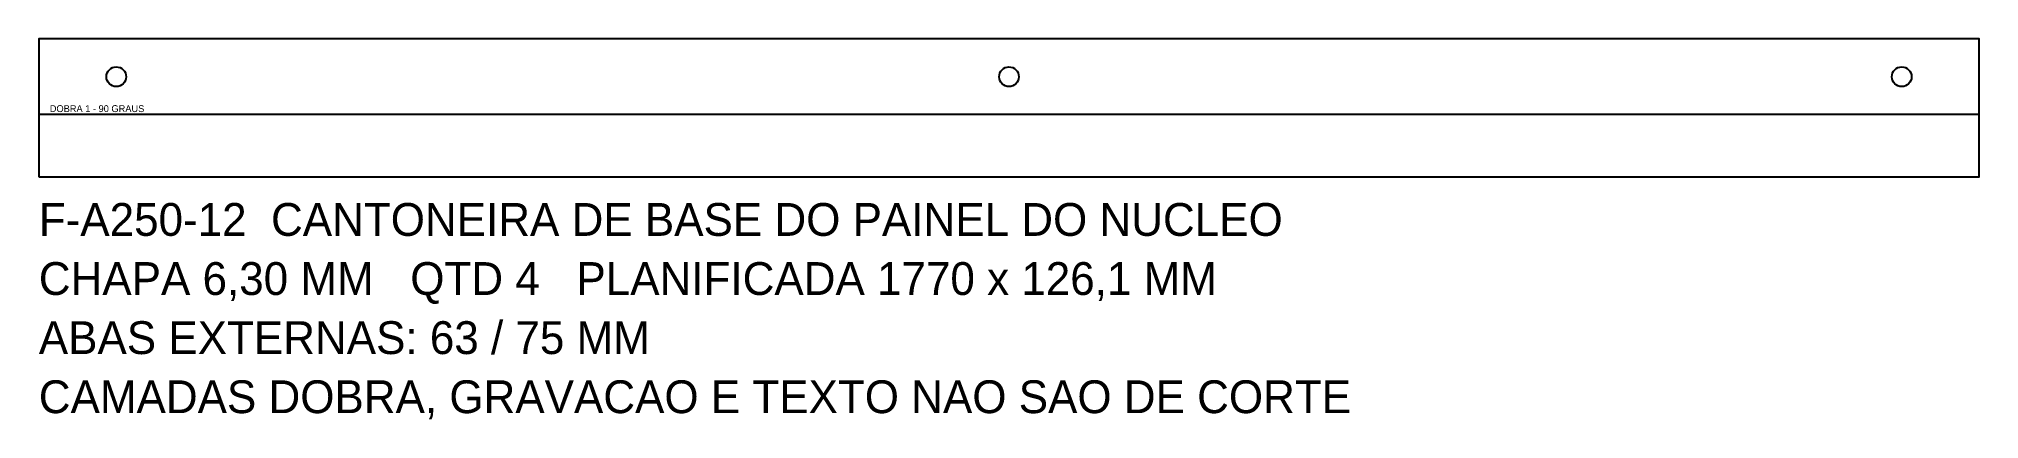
# Model space of a CAD drawing. Header units: millimetres. Extents: x 0 to 1770, y -222 to 126.
import ezdxf

# ---------------------------------------------------------------- set-up
doc = ezdxf.new("R2010")
doc.units = ezdxf.units.MM
doc.linetypes.add('DASHED', pattern=[1.524, 1.27, -0.254])
for name, color, linetype in [('CORTE', 7, 'CONTINUOUS'), ('DOBRA', 2, 'DASHED'), ('TEXTO', 3, 'CONTINUOUS')]:
    doc.layers.add(name, color=color, linetype=linetype)

msp = doc.modelspace()

# ---------------------------------------------------------------- linework, layer by layer
at = {"layer": 'CORTE'}
msp.add_lwpolyline([(0, 0), (1770, 0), (1770, 126.1), (0, 126.1)], close=True, dxfattribs=at)
for centre in [(70.7, 91.4), (885, 91.4), (1699.3, 91.4)]:
    msp.add_circle(centre, 9, dxfattribs=at)
at = {"layer": 'DOBRA'}
msp.add_line((0, 57.1), (1770, 57.1), dxfattribs=at)

# ---------------------------------------------------------------- texts
at = {"layer": 'TEXTO'}
for s, height, p in [('DOBRA 1 - 90 GRAUS', 6.306, (10, 59.1)), ('F-A250-12  CANTONEIRA DE BASE DO PAINEL DO NUCLEO', 30, (0, -54)), ('CHAPA 6,30 MM   QTD 4   PLANIFICADA 1770 x 126,1 MM', 30, (0, -108)), ('ABAS EXTERNAS: 63 / 75 MM', 30, (0, -162)), ('CAMADAS DOBRA, GRAVACAO E TEXTO NAO SAO DE CORTE', 30, (0, -216))]:
    msp.add_text(s, height=height, dxfattribs=at).set_placement(p)

doc.saveas('drawing.dxf')
